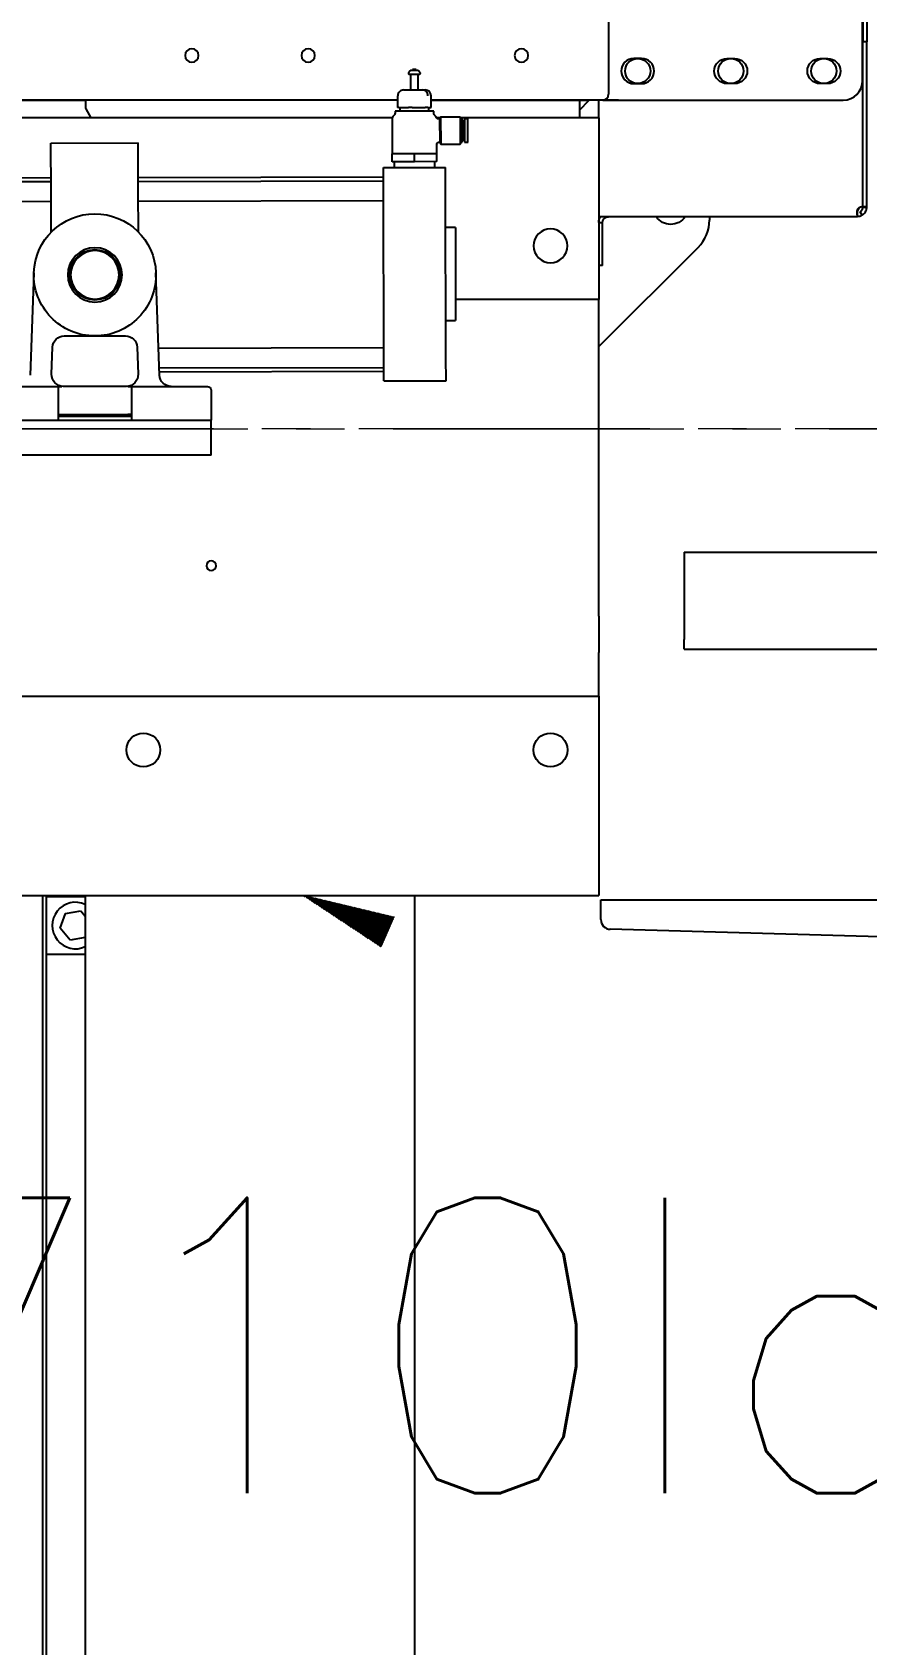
# Model space of a CAD drawing. Header units: millimetres. Extents: x 10462777 to 22643323, y 453826 to 1389191.
# Drawn here: x 11300531 to 11300961, y 583648 to 584480 of the extents above; entities that cross this region are included whole.
import ezdxf
from ezdxf.enums import TextEntityAlignment as Align

# ---------------------------------------------------------------- set-up
doc = ezdxf.new("R2010")
doc.units = ezdxf.units.MM
doc.header["$LTSCALE"] = 200
doc.header["$MEASUREMENT"] = 0
doc.linetypes.add('CENTER', pattern=[2, 1.25, -0.25, 0.25, -0.25])
doc.linetypes.add('CENTER2', pattern=[1.125, 0.75, -0.125, 0.125, -0.125])
for name, color, linetype in [('1', 1, 'CENTER'), ('2', 2, 'CONTINUOUS'), ('205', 4, 'CONTINUOUS'), ('5', 4, 'CONTINUOUS'), ('DV1_DEFAULT', 7, 'CONTINUOUS'), ('ZZ', 7, 'CONTINUOUS')]:
    doc.layers.add(name, color=color, linetype=linetype)
doc.layers.add('LAYOUT', color=8, linetype='CONTINUOUS', lineweight=25)
doc.styles.add('SEACAD_arial_ttf', font='txt.shx ', dxfattribs={"height": 0.2, "bigfont": ' whgtxt.shx'})

# ---------------------------------------------------------------- blocks, each defined once
blk = doc.blocks.new('r710ic')
at = {"layer": 'DV1_DEFAULT', "color": 1, "linetype": 'CENTER2', "lineweight": 0}
for p, q in [((272041.37, 102141.44), (272041.37, 106426.45)), ((272041.37, 106323.81), (272041.37, 102038.81))]:
    blk.add_line(p, q, dxfattribs=at)
at = {"layer": 'LAYOUT', "color": 3}
blk.add_circle((272041.37, 104232.63), 2050.12, dxfattribs=at)

msp = doc.modelspace()

# ---------------------------------------------------------------- hatches: boundary and pattern name
at = {"layer": '1', "linetype": 'Continuous'}
h = msp.add_hatch(dxfattribs=at)
h.set_pattern_fill('ANSI31', color=27, scale=0.300004, angle=135, style=0, pattern_type=0)
h.set_pattern_definition([(135, (11303330.49683, 577794.69363), (-0.212135048, -0.212135048), [])])
h.paths.add_polyline_path([(11300670.36027, 584034.43251), (11300717.38912, 584023.16261), (11300710.69845, 584007.75742)], flags=0)

# ---------------------------------------------------------------- linework, layer by layer
at = {"layer": '1', "color": 124, "linetype": 'Continuous'}
for p, q in [((11300511.37802, 584444.43833, 0), (11300557.98015, 584444.43833, 0)), ((11300736.34959, 584444.43833, 0), (11300812.8823, 584444.43833, 0)), ((11300812.88066, 584444.43833, 0), (11300817.88237, 584444.43833, 0)), ((11300812.8823, 584444.43833, 0), (11300812.8823, 584436.28822, 0)), ((11300812.8823, 584439.43826, 0), (11300817.88237, 584444.43833, 0)), ((11300832.88258, 584444.43833, 0), (11300817.88237, 584444.43833, 0)), ((11300716.32066, 584435.48821, 0), (11300449.67714, 584435.48821, 0)), ((11300740.88224, 584435.48821, 0), (11300739.10951, 584435.48821, 0)), ((11300822.88244, 584435.48821, 0), (11300751.55358, 584435.48821, 0)), ((11300812.8823, 584436.28822, 0), (11300812.8823, 584435.48821, 0)), ((11300822.88244, 584435.48821, 0), (11300822.88244, 584341.73464, 0)), ((11300822.88244, 584341.73464, 0), (11300748.90123, 584341.73464, 0)), ((11300822.88244, 584319.22626, 0), (11300822.88244, 584341.73464, 0)), ((11300822.88244, 584280.43185, 0), (11300822.88244, 584319.22626, 0)), ((11300822.88244, 584178.4387, 0), (11300822.88244, 584300.43214, 0)), ((11300822.88244, 584178.4387, 0), (11300822.88244, 584159.64459, 0)), ((11300822.88244, 584137.1362, 0), (11300822.88244, 584159.64459, 0)), ((11300302.86896, 584137.1362, 0), (11300822.88244, 584137.1362, 0)), ((11300822.88244, 584137.1362, 0), (11300822.88244, 584034.43251, 0)), ((11300330.87545, 584034.43251, 0), (11300822.88244, 584034.43251, 0))]:
    msp.add_line(p, q, dxfattribs=at)
at = {"layer": '1', "color": 124, "linetype": 'Continuous', "extrusion": (0, 0, -1)}
for centre, radius in [((-11300797.88209, 584369.43727, 0), 8.75012), ((-11300622.8796, 584204.43492, 0), 2.50004)]:
    msp.add_circle(centre, radius, dxfattribs=at)
at = {"layer": '1', "color": 124, "linetype": 'Continuous'}
for centre in [(11300587.8791, 584109.43357, 0), (11300797.88209, 584109.43357, 0)]:
    msp.add_circle(centre, 8.75012, dxfattribs=at)
at = {"layer": '2', "color": 252, "linetype": 'Continuous'}
for p, q in [((11300958.88437, 584454.53848, 0), (11300958.88437, 584654.55175, 0)), ((11300959.00982, 584654.55175, 0), (11300959.00982, 584474.53876, 0)), ((11300961.00985, 584654.55175, 0), (11300961.00985, 584474.53876, 0)), ((11300961.00985, 584474.53876, 0), (11300959.00982, 584474.53876, 0)), ((11300959.00982, 584389.53755, 0), (11300959.00982, 584474.53876, 0)), ((11300961.00985, 584389.53755, 0), (11300961.00985, 584474.53876, 0)), ((11300844.88275, 584466.03864, 0), (11300840.8827, 584466.03864, 0)), ((11300888.88338, 584466.03864, 0), (11300892.88343, 584466.03864, 0)), ((11300936.88406, 584466.03864, 0), (11300940.88412, 584466.03864, 0)), ((11300840.8827, 584453.03845, 0), (11300844.88275, 584453.03845, 0)), ((11300892.88343, 584453.03845, 0), (11300888.88338, 584453.03845, 0)), ((11300940.88412, 584453.03845, 0), (11300936.88406, 584453.03845, 0)), ((11300958.88437, 584454.53824, 0), (11300958.88437, 584389.53755, 0)), ((11300557.97868, 584444.53833, 0), (11300557.97868, 584440.99191, 0)), ((11300558.24663, 584439.9919, 0), (11300560.84682, 584435.48824, 0)), ((11300797.88209, 584444.43833, 0), (11300797.88209, 584444.53912, 0)), ((11300822.88244, 584435.48814, 0), (11300822.88244, 584444.53736, 0)), ((11300824.88316, 584444.53833, 0), (11300948.88423, 584444.53833, 0)), ((11300958.88625, 584419.53798, 0), (11300959.01, 584419.53798, 0)), ((11300956.00977, 584384.41204, 0), (11300822.88244, 584384.41204, 0)), ((11300879.88325, 584384.4126, 0), (11300879.88325, 584382.72173, 0)), ((11300956.00977, 584386.78197, 0), (11300956.00977, 584385.15165, 0)), ((11300956.00977, 584385.15165, 0), (11300956.00977, 584384.41204, 0)), ((11300958.63208, 584385.15488, 0), (11300957.58316, 584386.85776, 0)), ((11300961.00985, 584389.53755, 0), (11300959.00982, 584389.53755, 0)), ((11300959.00982, 584389.41211, 0), (11300959.00982, 584389.53755, 0)), ((11300959.00982, 584389.41211, 0), (11300961.00985, 584389.41211, 0)), ((11300961.00985, 584389.41211, 0), (11300961.00985, 584389.53755, 0)), ((11300822.88247, 584381.41199, 0), (11300824.75702, 584381.41199, 0)), ((11300824.75702, 584381.28655, 0), (11300822.88247, 584381.28655, 0)), ((11300824.75702, 584381.28655, 0), (11300824.75702, 584381.41199, 0)), ((11300824.75702, 584369.28638, 0), (11300824.75702, 584381.28655, 0)), ((11300874.0253, 584368.57939, 0), (11300822.87919, 584317.43327, 0)), ((11300824.75702, 584359.28624, 0), (11300824.75702, 584369.28638, 0)), ((11300824.75702, 584359.28624, 0), (11300822.88247, 584359.28624, 0)), ((11300535.87836, 584034.39391, 0), (11300535.87836, 583034.40799, 0)), ((11300537.87839, 584033.9325, 0), (11300557.93149, 584033.9325, 0)), ((11300537.87839, 584003.93208, 0), (11300537.87839, 584033.9325, 0)), ((11300557.93118, 584034.42828, 0), (11300557.93118, 583034.4125, 0)), ((11300727.82859, 583034.4125, 0), (11300727.82859, 584034.42828, 0)), ((11300557.93149, 584003.93208, 0), (11300537.87839, 584003.93208, 0)), ((11300537.87839, 583034.39096, 0), (11300537.87839, 584003.8777, 0))]:
    msp.add_line(p, q, dxfattribs=at)
at = {"layer": '2', "color": 7, "linetype": 'Continuous'}
for p, q in [((11300827.88251, 584492.84532, 0), (11300827.88251, 584447.53838, 0)), ((11300719.0309, 584444.53833, 0), (11300460.8773, 584444.53833, 0)), ((11300824.88247, 584444.53833, 0), (11300736.3439, 584444.53833, 0))]:
    msp.add_line(p, q, dxfattribs=at)
at = {"layer": '2', "color": 80, "linetype": 'Continuous'}
for p, q in [((11300879.88325, 584384.4126, 0), (11300879.88325, 584382.72173, 0)), ((11300874.0253, 584368.57939, 0), (11300822.87919, 584317.43327, 0))]:
    msp.add_line(p, q, dxfattribs=at)
at = {"layer": '2', "color": 60, "linetype": 'Continuous'}
for p, q in [((11300544.91446, 584017.55115, 0), (11300547.70043, 584025.13887, 0)), ((11300547.70043, 584025.13887, 0), (11300555.66458, 584026.52001, 0)), ((11300555.66458, 584026.52001, 0), (11300557.93124, 584023.80318, 0)), ((11300550.09263, 584011.34456, 0), (11300544.91446, 584017.55115, 0)), ((11300557.9311, 584012.70391, 0), (11300550.09263, 584011.34456, 0))]:
    msp.add_line(p, q, dxfattribs=at)
at = {"layer": '2', "color": 7, "linetype": 'Continuous', "extrusion": (0, 0, -1)}
for centre in [(-11300612.87946, 584467.53866, 0), (-11300672.88031, 584467.53866, 0), (-11300782.88187, 584467.53866, 0)]:
    msp.add_circle(centre, 3.50005, dxfattribs=at)
at = {"layer": '2', "color": 252, "linetype": 'Continuous'}
for centre in [(11300842.88272, 584459.53855, 0), (11300890.88341, 584459.53855, 0), (11300938.88409, 584459.53855, 0)]:
    msp.add_circle(centre, 6.50009, dxfattribs=at)
for centre, radius, start, end in [((11300840.8827, 584459.53855, 0), 6.50009, 90, 270), ((11300844.88275, 584459.53855, 0), 6.50009, 270, 90), ((11300948.88423, 584454.53848, 0), 10.00014, 270, 0), ((11300559.97871, 584440.99191, 0), 2.00003, 180, 210.00000006), ((11300859.88297, 584382.72173, 0), 20.00028, 315.00000008, 0), ((11300958.88437, 584386.53751, 0), 3.00004, 90, 106.62741682)]:
    msp.add_arc(centre, radius, start, end, dxfattribs=at)
at = {"layer": '2', "color": 252, "linetype": 'Continuous', "extrusion": (0, 0, -1)}
for centre, radius, start, end in [((-11300888.88338, 584459.53855, 0), 6.50009, 270, 90), ((-11300892.88343, 584459.53855, 0), 6.50009, 90, 270), ((-11300936.88406, 584459.53855, 0), 6.50009, 270, 90), ((-11300940.88412, 584459.53855, 0), 6.50009, 90, 270), ((-11300956.00977, 584389.41211, 0), 5.00007, 238.36840005, 270)]:
    msp.add_arc(centre, radius, start, end, dxfattribs=at)
at = {"layer": '2', "color": 7, "linetype": 'Continuous'}
msp.add_arc((11300824.88247, 584447.53838, 0), 3.00004, 270, 0, dxfattribs=at)
at = {"layer": '2', "color": 80, "linetype": 'Continuous', "extrusion": (0, 0, -1)}
for start, end in [(270, 326.05876363), (213.94123637, 270)]:
    msp.add_arc((-11300859.88297, 584389.43755, 0), 9.00013, start, end, dxfattribs=at)
at = {"layer": '2', "color": 80, "linetype": 'Continuous'}
msp.add_arc((11300859.88297, 584382.72173, 0), 20.00028, 315.00000008, 0, dxfattribs=at)
at = {"layer": '2', "color": 60, "linetype": 'Continuous'}
msp.add_arc((11300552.87861, 584018.93229, 0), 12.00017, 65.09651644, 294.89463298, dxfattribs=at)
at = {"layer": '2', "color": 252, "linetype": 'Continuous'}
for points, knots in [([(11300822.757, 584381.41199, 0), (11300822.75701, 584381.42207, 0), (11300822.75705, 584381.44228, 0), (11300822.75736, 584381.47567, 0), (11300822.75794, 584381.51135, 0), (11300822.75884, 584381.54952, 0), (11300822.76011, 584381.59007, 0), (11300822.76182, 584381.63297, 0), (11300822.76401, 584381.67818, 0), (11300822.76677, 584381.72567, 0), (11300822.77013, 584381.77537, 0), (11300822.77417, 584381.82724, 0), (11300822.77896, 584381.88125, 0), (11300822.78456, 584381.93733, 0), (11300822.79103, 584381.99544, 0), (11300822.79845, 584382.05553, 0), (11300822.80689, 584382.11754, 0), (11300822.8164, 584382.18141, 0), (11300822.82707, 584382.24708, 0), (11300822.83896, 584382.31451, 0), (11300822.85213, 584382.38361, 0), (11300822.86667, 584382.45433, 0), (11300822.88262, 584382.52661, 0), (11300822.90007, 584382.60037, 0), (11300822.91907, 584382.67554, 0), (11300822.93969, 584382.75204, 0), (11300822.96199, 584382.82981, 0), (11300822.98604, 584382.90875, 0), (11300823.01187, 584382.98876, 0), (11300823.03954, 584383.06973, 0), (11300823.06908, 584383.15155, 0), (11300823.10054, 584383.2341, 0), (11300823.13395, 584383.3173, 0), (11300823.16933, 584383.40102, 0), (11300823.20673, 584383.48515, 0), (11300823.24615, 584383.56959, 0), (11300823.28761, 584383.65423, 0), (11300823.33112, 584383.73896, 0), (11300823.37669, 584383.82366, 0), (11300823.42432, 584383.90822, 0), (11300823.46072, 584383.97001, 0), (11300823.48107, 584384.00364, 0), (11300823.4845, 584384.00928, 0)], [0, 0, 0, 0, 0.022202594, 0.044537394, 0.067013169, 0.089637819, 0.112418414, 0.135361246, 0.158471869, 0.18175515, 0.205215311, 0.22885598, 0.252680231, 0.276690631, 0.300889283, 0.325277866, 0.349857679, 0.374629675, 0.399594506, 0.424752552, 0.450103962, 0.475648686, 0.501386507, 0.527317073, 0.553439928, 0.579754539, 0.606260327, 0.632955196, 0.659828417, 0.686874655, 0.714089439, 0.741467821, 0.769004424, 0.796693482, 0.824528878, 0.852504184, 0.880612695, 0.908847464, 0.937201335, 0.965666973, 0.994236898, 1, 1, 1, 1]), ([(11300824.75702, 584381.41199, 0), (11300824.75702, 584381.48708, 0), (11300824.75939, 584381.60388, 0), (11300824.79361, 584381.90271, 0), (11300824.82591, 584382.08493, 0), (11300824.94855, 584382.48754, 0), (11300825.03952, 584382.70708, 0), (11300825.29029, 584383.13748, 0), (11300825.45016, 584383.34779, 0), (11300825.82128, 584383.7189, 0), (11300826.03158, 584383.87877, 0), (11300826.46198, 584384.12954, 0), (11300826.68152, 584384.22051, 0), (11300827.08414, 584384.34316, 0), (11300827.26635, 584384.37545, 0), (11300827.56518, 584384.40967, 0), (11300827.68198, 584384.41204, 0), (11300827.75707, 584384.41204, 0)], [0, 0, 0, 0, 0.125, 0.125, 0.25, 0.25, 0.375, 0.375, 0.5, 0.5, 0.625, 0.625, 0.75, 0.75, 0.875, 0.875, 1, 1, 1, 1]), ([(11300958.02592, 584389.41211, 0), (11300957.64978, 584389.25866, 0), (11300957.29584, 584389.00194, 0), (11300956.68657, 584388.3324, 0), (11300956.43132, 584387.91947, 0), (11300956.1514, 584387.26618, 0), (11300956.07529, 584387.04321, 0), (11300955.95967, 584386.60455, 0), (11300955.92016, 584386.38894, 0), (11300955.87998, 584385.9813, 0), (11300955.87932, 584385.78943, 0), (11300955.91612, 584385.44185, 0), (11300955.95359, 584385.28617, 0), (11300956.00977, 584385.15165, 0)], [0, 0, 0, 0, 0.25, 0.25, 0.5, 0.5, 0.625, 0.625, 0.75, 0.75, 0.875, 0.875, 1, 1, 1, 1]), ([(11300958.02592, 584389.41211, 0), (11300957.96366, 584389.3958, 0), (11300957.83959, 584389.36332, 0), (11300957.65803, 584389.30176, 0), (11300957.48152, 584389.23145, 0), (11300957.311, 584389.15181, 0), (11300957.14717, 584389.06354, 0), (11300956.99077, 584388.96704, 0), (11300956.84254, 584388.86284, 0), (11300956.70306, 584388.75177, 0), (11300956.57287, 584388.63465, 0), (11300956.45251, 584388.51241, 0), (11300956.34248, 584388.38596, 0), (11300956.17943, 584388.17279, 0), (11300956.00121, 584387.86219, 0), (11300955.90053, 584387.53449, 0), (11300955.87956, 584387.29598, 0), (11300955.89331, 584387.13142, 0), (11300955.93391, 584386.98167, 0), (11300955.98441, 584386.8979, 0), (11300956.00977, 584386.85583, 0)], [0, 0, 0, 0, 0.046564677, 0.092789461, 0.138626621, 0.184030272, 0.228958832, 0.273377647, 0.31725792, 0.360586081, 0.4033592, 0.445579029, 0.48725462, 0.52840511, 0.64876428, 0.766058166, 0.824292745, 0.882517573, 0.941000889, 1, 1, 1, 1]), ([(11300957.58316, 584386.85776, 0), (11300957.60088, 584386.86882, 0), (11300957.63626, 584386.8909, 0), (11300957.68904, 584386.92583, 0), (11300957.74141, 584386.96199, 0), (11300957.79328, 584386.99949, 0), (11300957.84459, 584387.03828, 0), (11300957.89527, 584387.07832, 0), (11300957.94525, 584387.1196, 0), (11300957.99446, 584387.16206, 0), (11300958.04284, 584387.20568, 0), (11300958.09033, 584387.25041, 0), (11300958.13687, 584387.29619, 0), (11300958.18241, 584387.34297, 0), (11300958.22687, 584387.39068, 0), (11300958.27021, 584387.43927, 0), (11300958.31239, 584387.48867, 0), (11300958.35337, 584387.53882, 0), (11300958.39311, 584387.58966, 0), (11300958.43159, 584387.64111, 0), (11300958.46877, 584387.69311, 0), (11300958.50463, 584387.74559, 0), (11300958.53915, 584387.79847, 0), (11300958.57231, 584387.85167, 0), (11300958.60411, 584387.90513, 0), (11300958.63452, 584387.95877, 0), (11300958.66356, 584388.0125, 0), (11300958.69122, 584388.06626, 0), (11300958.7175, 584388.11995, 0), (11300958.74241, 584388.17352, 0), (11300958.76596, 584388.22686, 0), (11300958.78817, 584388.27992, 0), (11300958.80906, 584388.33261, 0), (11300958.82864, 584388.38485, 0), (11300958.84695, 584388.43657, 0), (11300958.86401, 584388.48769, 0), (11300958.88739, 584388.56215, 0), (11300958.91429, 584388.65791, 0), (11300958.94128, 584388.77117, 0), (11300958.9626, 584388.87846, 0), (11300958.97895, 584388.97913, 0), (11300958.991, 584389.07259, 0), (11300958.99943, 584389.15827, 0), (11300959.00493, 584389.23573, 0), (11300959.0081, 584389.30428, 0), (11300959.00963, 584389.36439, 0), (11300959.00975, 584389.39616, 0), (11300959.00982, 584389.41211, 0)], [0, 0, 0, 0, 0.016029499, 0.032008778, 0.04794198, 0.063833488, 0.079687943, 0.095510267, 0.111305686, 0.127079752, 0.14283836, 0.158587771, 0.174334573, 0.190081416, 0.20583246, 0.22159425, 0.237372959, 0.253174397, 0.269004033, 0.28486702, 0.300768208, 0.316712175, 0.332703242, 0.348745501, 0.364842836, 0.380998947, 0.397217372, 0.413501515, 0.429854661, 0.446280009, 0.462780687, 0.479359777, 0.496020337, 0.512765423, 0.529598109, 0.546521506, 0.563538786, 0.604957855, 0.64691274, 0.689404543, 0.732421823, 0.77594338, 0.819940823, 0.864380974, 0.90922809, 0.954445979, 1, 1, 1, 1]), ([(11300958.63206, 584385.1549, 0), (11300958.95387, 584385.35343, 0), (11300959.26639, 584385.59756, 0), (11300959.85462, 584386.18579, 0), (11300960.12107, 584386.5363, 0), (11300960.53902, 584387.25364, 0), (11300960.69063, 584387.61953, 0), (11300960.89504, 584388.29056, 0), (11300960.94887, 584388.59424, 0), (11300961.0059, 584389.0923, 0), (11300961.00985, 584389.28698, 0), (11300961.00985, 584389.41211, 0)], [0, 0, 0, 0, 0.184011742, 0.184011742, 0.388008807, 0.388008807, 0.592005871, 0.592005871, 0.796002936, 0.796002936, 1, 1, 1, 1])]:
    msp.add_open_spline(points, degree=3, knots=knots, dxfattribs=at)
at = {"layer": '205', "color": 252, "linetype": 'Continuous'}
for p, q in [((11300725.51063, 584459.6046, 0), (11300724.68335, 584458.62804, 0)), ((11300730.26244, 584457.81576, 0), (11300725.06591, 584457.80484, 0)), ((11300725.66415, 584457.8061, 0), (11300725.68102, 584449.78081, 0)), ((11300727.66002, 584459.78513, 0), (11300725.89109, 584459.78141, 0)), ((11300728.65905, 584460.25724, 0), (11300726.65902, 584460.25304, 0)), ((11300726.65902, 584460.25304, 0), (11300726.66001, 584459.78303, 0)), ((11300729.42896, 584459.78885, 0), (11300727.66002, 584459.78513, 0)), ((11300728.66004, 584459.78723, 0), (11300728.65905, 584460.25724, 0)), ((11300729.68107, 584449.78922, 0), (11300729.6642, 584457.8145, 0)), ((11300730.64154, 584458.64056, 0), (11300729.81016, 584459.61364, 0)), ((11300722.13379, 584449.77335, 0), (11300726.29364, 584449.7821, 0)), ((11300726.29364, 584449.7821, 0), (11300731.84089, 584449.79376, 0)), ((11300731.84089, 584449.79376, 0), (11300733.22829, 584449.79667, 0)), ((11300719.03062, 584446.76678, 0), (11300719.04323, 584440.76671, 0)), ((11300719.65633, 584440.768, 0), (11300719.04323, 584440.76671, 0)), ((11300719.65633, 584440.768, 0), (11300724.64814, 584440.77849, 0)), ((11300720.19987, 584440.76914, 0), (11300720.20407, 584438.76912, 0)), ((11300726.58956, 584440.78257, 0), (11300724.64814, 584440.77849, 0)), ((11300726.58956, 584440.78257, 0), (11300733.24626, 584440.79656, 0)), ((11300734.63319, 584440.79948, 0), (11300733.24626, 584440.79656, 0)), ((11300734.63319, 584440.79948, 0), (11300736.29808, 584440.80298, 0)), ((11300735.20425, 584438.80064, 0), (11300735.20005, 584440.80067, 0)), ((11300736.28547, 584446.80305, 0), (11300736.34407, 584446.80317, 0)), ((11300736.29808, 584440.80298, 0), (11300736.35669, 584440.8031, 0)), ((11300736.35669, 584440.8031, 0), (11300736.34407, 584446.80317, 0)), ((11300716.2123, 584434.82417, 0), (11300716.25027, 584416.76044, 0)), ((11300727.70416, 584438.78488, 0), (11300717.70404, 584438.76386, 0)), ((11300717.70404, 584438.76386, 0), (11300717.70576, 584437.94986, 0)), ((11300737.70428, 584438.8059, 0), (11300727.70416, 584438.78488, 0)), ((11300737.706, 584437.9919, 0), (11300737.70428, 584438.8059, 0)), ((11300740.71273, 584434.81216, 0), (11300740.05187, 584434.81077, 0)), ((11300741.21063, 584435.81322, 0), (11300740.71168, 584435.31216, 0)), ((11300740.71168, 584435.31216, 0), (11300740.739, 584422.31201, 0)), ((11300751.21075, 584435.83424, 0), (11300741.21063, 584435.81322, 0)), ((11300741.21063, 584435.81322, 0), (11300741.24006, 584421.81305, 0)), ((11300751.71181, 584435.33528, 0), (11300751.21075, 584435.83424, 0)), ((11300751.21075, 584435.83424, 0), (11300751.24018, 584421.83407, 0)), ((11300751.71181, 584435.33528, 0), (11300751.73913, 584422.33513, 0)), ((11300752.71392, 584434.33737, 0), (11300751.71391, 584434.33527, 0)), ((11300752.71392, 584434.33737, 0), (11300752.73704, 584423.33724, 0)), ((11300753.71604, 584433.33946, 0), (11300752.71602, 584433.33736, 0)), ((11300755.42878, 584434.84309, 0), (11300753.52223, 584434.83908, 0)), ((11300753.73811, 584422.8394, 0), (11300753.71288, 584434.83922, 0)), ((11300755.23813, 584422.84255, 0), (11300755.2129, 584434.84238, 0)), ((11300751.73703, 584423.33514, 0), (11300752.73704, 584423.33724, 0)), ((11300752.73494, 584424.33725, 0), (11300753.73495, 584424.33936, 0)), ((11300540.23555, 584422.39058, 0), (11300585.23609, 584422.48516, 0)), ((11300540.28809, 584397.39028, 0), (11300540.23555, 584422.39058, 0)), ((11300585.28863, 584397.48486, 0), (11300585.23609, 584422.48516, 0)), ((11300716.25579, 584412.76039, 0), (11300716.24738, 584416.76044, 0)), ((11300716.25027, 584416.76044, 0), (11300716.24738, 584416.76044, 0)), ((11300716.25316, 584416.76045, 0), (11300716.25027, 584416.76044, 0)), ((11300722.00467, 584416.77254, 0), (11300716.25316, 584416.76045, 0)), ((11300716.26157, 584412.7604, 0), (11300716.25316, 584416.76045, 0)), ((11300727.75619, 584416.78463, 0), (11300722.00467, 584416.77254, 0)), ((11300733.50481, 584416.79671, 0), (11300727.75619, 584416.78463, 0)), ((11300727.76459, 584412.78458, 0), (11300727.75619, 584416.78463, 0)), ((11300739.25343, 584416.80879, 0), (11300733.50481, 584416.79671, 0)), ((11300739.21764, 584421.85216, 0), (11300739.24004, 584421.80885, 0)), ((11300739.25054, 584416.80879, 0), (11300739.24004, 584421.80885, 0)), ((11300739.26184, 584412.80875, 0), (11300739.25343, 584416.80879, 0)), ((11300740.23795, 584422.81096, 0), (11300740.73795, 584422.81201, 0)), ((11300740.739, 584422.31201, 0), (11300741.24006, 584421.81305, 0)), ((11300741.24006, 584421.81305, 0), (11300751.24018, 584421.83407, 0)), ((11300751.24018, 584421.83407, 0), (11300751.73913, 584422.33513, 0)), ((11300753.52223, 584422.83888, 0), (11300755.42878, 584422.84289, 0)), ((11300711.76493, 584409.7509, 0), (11300743.76531, 584409.81816, 0)), ((11300711.79015, 584397.75076, 0), (11300711.76493, 584409.7509, 0)), ((11300716.26157, 584412.7604, 0), (11300716.25579, 584412.76039, 0)), ((11300727.76459, 584412.78458, 0), (11300716.26157, 584412.7604, 0)), ((11300717.25869, 584412.7625, 0), (11300717.26499, 584409.76227, 0)), ((11300739.26184, 584412.80875, 0), (11300727.76459, 584412.78458, 0)), ((11300738.26525, 584409.80641, 0), (11300738.25894, 584412.80664, 0)), ((11300743.79054, 584397.81802, 0), (11300743.76531, 584409.81816, 0)), ((11300540.27438, 584404.39036, 0), (11300413.77186, 584404.12447, 0)), ((11300540.27858, 584402.39034, 0), (11300413.77607, 584402.12444, 0)), ((11300711.77544, 584404.75084, 0), (11300585.27292, 584404.48495, 0)), ((11300711.77964, 584402.75082, 0), (11300585.27712, 584402.48492, 0)), ((11300413.79709, 584392.12432, 0), (11300540.2996, 584392.39022, 0)), ((11300540.33214, 584376.43424, 0), (11300540.28809, 584397.39028, 0)), ((11300585.33268, 584376.52883, 0), (11300585.28863, 584397.48486, 0)), ((11300585.29814, 584392.4848, 0), (11300711.80066, 584392.7507, 0)), ((11300711.97092, 584311.74973, 0), (11300711.79015, 584397.75076, 0)), ((11300743.9713, 584311.81699, 0), (11300743.79054, 584397.81802, 0)), ((11300748.83053, 584378.8283, 0), (11300743.83047, 584378.81779, 0)), ((11300748.83053, 584378.8283, 0), (11300748.93142, 584330.82773, 0)), ((11300531.39749, 584355.5364, 0), (11300529.55334, 584302.72692, 0)), ((11300596.20415, 584302.72692, 0), (11300594.36001, 584355.5364, 0)), ((11300743.93136, 584330.81722, 0), (11300748.93142, 584330.82773, 0)), ((11300540.57483, 584303.14572, 0), (11300541.06373, 584317.14592, 0)), ((11300547.06016, 584322.93661, 0), (11300562.87875, 584322.93661, 0)), ((11300562.87875, 584322.93661, 0), (11300578.69734, 584322.93661, 0)), ((11300584.69377, 584317.14592, 0), (11300585.18267, 584303.14572, 0)), ((11300711.96041, 584316.74979, 0), (11300595.72039, 584316.50546, 0)), ((11300711.99614, 584299.74958, 0), (11300711.97092, 584311.74973, 0)), ((11300743.99652, 584299.81684, 0), (11300743.9713, 584311.81699, 0)), ((11300596.07201, 584306.50604, 0), (11300711.98143, 584306.74967, 0)), ((11300596.1414, 584304.50615, 0), (11300711.98563, 584304.74964, 0)), ((11300711.99614, 584299.74958, 0), (11300743.99652, 584299.81684, 0)), ((11300517.87811, 584296.93624, 0), (11300544.14643, 584296.93624, 0)), ((11300543.87848, 584296.66828, 0), (11300543.87848, 584294.93621, 0)), ((11300543.87848, 584294.93621, 0), (11300543.87848, 584279.43599, 0)), ((11300544.14643, 584296.93624, 0), (11300545.87851, 584296.93624, 0)), ((11300579.18624, 584296.93624, 0), (11300546.57126, 584296.93624, 0)), ((11300579.87899, 584296.93624, 0), (11300581.61106, 584296.93624, 0)), ((11300581.61106, 584296.93624, 0), (11300607.87939, 584296.93624, 0)), ((11300581.87902, 584294.93621, 0), (11300581.87902, 584296.66828, 0)), ((11300581.87902, 584279.43599, 0), (11300581.87902, 584294.93621, 0)), ((11300607.87939, 584296.93624, 0), (11300620.87957, 584296.93624, 0)), ((11300622.8796, 584294.93621, 0), (11300622.8796, 584279.43599, 0)), ((11300543.87848, 584282.43603, 0), (11300545.87851, 584282.43603, 0)), ((11300545.87851, 584282.43603, 0), (11300579.87899, 584282.43603, 0)), ((11300581.87902, 584282.43603, 0), (11300579.87899, 584282.43603, 0)), ((11300502.8779, 584279.43599, 0), (11300622.8796, 584279.43599, 0)), ((11300504.87792, 584279.43599, 0), (11300543.87848, 584279.43599, 0)), ((11300581.87875, 584281.43602, 0), (11300543.87981, 584281.43602, 0)), ((11300581.87902, 584279.43599, 0), (11300620.87957, 584279.43599, 0)), ((11300622.8796, 584261.43573, 0), (11300622.8796, 584279.43599, 0)), ((11300622.8796, 584261.43573, 0), (11300502.8779, 584261.43573, 0))]:
    msp.add_line(p, q, dxfattribs=at)
at = {"layer": '205', "color": 252, "linetype": 'Continuous', "extrusion": (0, 0, -1)}
for radius in [14.0002, 12.50018]:
    msp.add_circle((-11300562.87875, 584354.43705, 0), radius, dxfattribs=at)
at = {"layer": '205', "color": 252, "linetype": 'Continuous'}
msp.add_circle((11300562.87875, 584354.43705, 0), 13.00018, dxfattribs=at)
for centre, radius, start, end in [((11300725.06486, 584458.30484, 0), 0.50001, 139.73097571, 270.1204302), ((11300725.89214, 584459.28141, 0), 0.50001, 90.1204302, 139.73097571), ((11300729.43001, 584459.28884, 0), 0.50001, 40.50988462, 90.1204302), ((11300730.26138, 584458.31577, 0), 0.50001, 270.1204302, 40.50988462), ((11300718.21232, 584434.82837, 0), 2.00003, 128.80261754, 180.1204302), ((11300737.21255, 584434.86831, 0), 2.00003, 17.64000927, 51.43824271)]:
    msp.add_arc(centre, radius, start, end, dxfattribs=at)
at = {"layer": '205', "color": 252, "linetype": 'Continuous', "extrusion": (0, 0, -1)}
for centre, radius, start, end in [((-11300715.70573, 584437.94565, 0), 2.00003, 179.8795698, 231.19738246), ((-11300739.70602, 584437.9961, 0), 2.00003, 308.56175729, 359.8795698), ((-11300562.87875, 584354.43705, 0), 31.50045, 2.00000004, 177.99999996), ((-11300562.87875, 584354.43705, 0), 31.50045, 270, 2.00000004), ((-11300562.87875, 584354.43705, 0), 31.50045, 177.99999996, 270), ((-11300547.06016, 584316.93652, 0), 6.00009, 2.00000004, 90), ((-11300578.69734, 584316.93652, 0), 6.00009, 90, 177.99999996), ((-11300546.57126, 584302.93632, 0), 6.00009, 270, 2.00000004), ((-11300579.18624, 584302.93632, 0), 6.00009, 177.99999996, 270), ((-11300602.20058, 584302.93632, 0), 6.00009, 270, 357.99999996), ((-11300620.87957, 584294.93621, 0), 2.00003, 90, 180)]:
    msp.add_arc(centre, radius, start, end, dxfattribs=at)
at = {"layer": '205', "color": 252, "linetype": 'Continuous'}
for centre, major_axis, ratio, start_param, end_param in [((11300722.1401, 584446.77332, 0), (-3.05087, -0.00641), 0.983338067, 4.71238898, 6.283185307), ((11300731.84719, 584446.79372, 0), (-0.00631, 3.00004), 0.924451556, 4.71238898, 6.283185307), ((11300733.2346, 584446.79664, 0), (-3.05087, -0.00641), 0.983338067, 3.141592654, 4.71238898)]:
    msp.add_ellipse(centre, major_axis=major_axis, ratio=ratio, start_param=start_param, end_param=end_param, dxfattribs=at)
for points, knots in [([(11300740.11314, 584434.82105, 0), (11300740.09246, 584434.8165, 0), (11300739.95326, 584434.79217, 0), (11300739.69489, 584434.86358, 0), (11300739.41088, 584435.0273, 0), (11300739.22823, 584435.24431, 0), (11300739.14059, 584435.39466, 0), (11300739.12069, 584435.47143, 0), (11300739.12006, 584435.4739, 0)], [0, 0, 0, 0, 0.049309253, 0.332894328, 0.599096462, 0.813290902, 0.993997587, 1, 1, 1, 1]), ([(11300739.36292, 584421.33037, 0), (11300739.3629, 584421.33042, 0), (11300739.36245, 584421.33124, 0), (11300739.3598, 584421.33603, 0), (11300739.35331, 584421.34823, 0), (11300739.34314, 584421.36797, 0), (11300739.32173, 584421.4126, 0), (11300739.26504, 584421.55388, 0), (11300739.22164, 584421.80045, 0), (11300739.27354, 584422.13745, 0), (11300739.44068, 584422.45001, 0), (11300739.72336, 584422.6929, 0), (11300740.01111, 584422.80591, 0), (11300740.18715, 584422.80514, 0), (11300740.23779, 584422.8006, 0)], [0, 0, 0, 0, 0.039770614, 0.063268708, 0.07236073, 0.080606872, 0.100057939, 0.139027344, 0.289052171, 0.432507718, 0.596293165, 0.759372609, 0.93220961, 1, 1, 1, 1]), ([(11300543.87848, 584296.66828, 0), (11300543.87848, 584296.76022, 0), (11300543.89754, 584296.82828, 0), (11300543.98643, 584296.91718, 0), (11300544.05448, 584296.93624, 0), (11300544.14643, 584296.93624, 0)], [0, 0, 0, 0, 0.5, 0.5, 1, 1, 1, 1]), ([(11300581.61106, 584296.93624, 0), (11300581.703, 584296.93624, 0), (11300581.77106, 584296.91718, 0), (11300581.85996, 584296.82828, 0), (11300581.87902, 584296.76024, 0), (11300581.87902, 584296.66828, 0)], [0, 0, 0, 0, 0.5, 0.5, 1, 1, 1, 1])]:
    msp.add_open_spline(points, degree=3, knots=knots, dxfattribs=at)
at = {"layer": '5', "color": 252, "linetype": 'Continuous'}
for p, q in [((11300866.88307, 584211.43502, 0), (11301321.895, 584211.43502, 0)), ((11300866.88307, 584211.43502, 0), (11300866.88307, 584206.43495, 0)), ((11300866.88307, 584206.43495, 0), (11300866.88307, 584166.43438, 0)), ((11300866.88307, 584161.43431, 0), (11300866.88307, 584166.43438, 0)), ((11300866.88307, 584161.43431, 0), (11301323.2458, 584161.43431, 0)), ((11300823.87845, 584032.1237, 0), (11301703.89095, 584032.1237, 0)), ((11300823.87845, 584027.12363, 0), (11300823.87845, 584032.1237, 0)), ((11300823.87845, 584021.98353, 0), (11300823.87845, 584027.12363, 0)), ((11301703.89095, 583992.12313, 0), (11300828.73654, 584016.98548, 0))]:
    msp.add_line(p, q, dxfattribs=at)
msp.add_arc((11300828.87853, 584021.98353, 0), 5.00007, 180, 268.37271673, dxfattribs=at)

# ---------------------------------------------------------------- block references
at = {"layer": 'LAYOUT', "color": 2, "rotation": 270}
msp.add_blockref('r710ic', (11195875.24796, 856316.46559, 0), dxfattribs=at)

# ---------------------------------------------------------------- texts
at = {"layer": 'ZZ', "color": 7, "linetype": 'Continuous', "ltscale": 25.4, "style": 'SEACAD_arial_ttf'}
msp.add_text('M710Ic/50F', height=152.4, dxfattribs=at).set_placement((11300282.11385, 583878.57663, 0), align=Align.TOP_LEFT)

doc.saveas('drawing.dxf')
